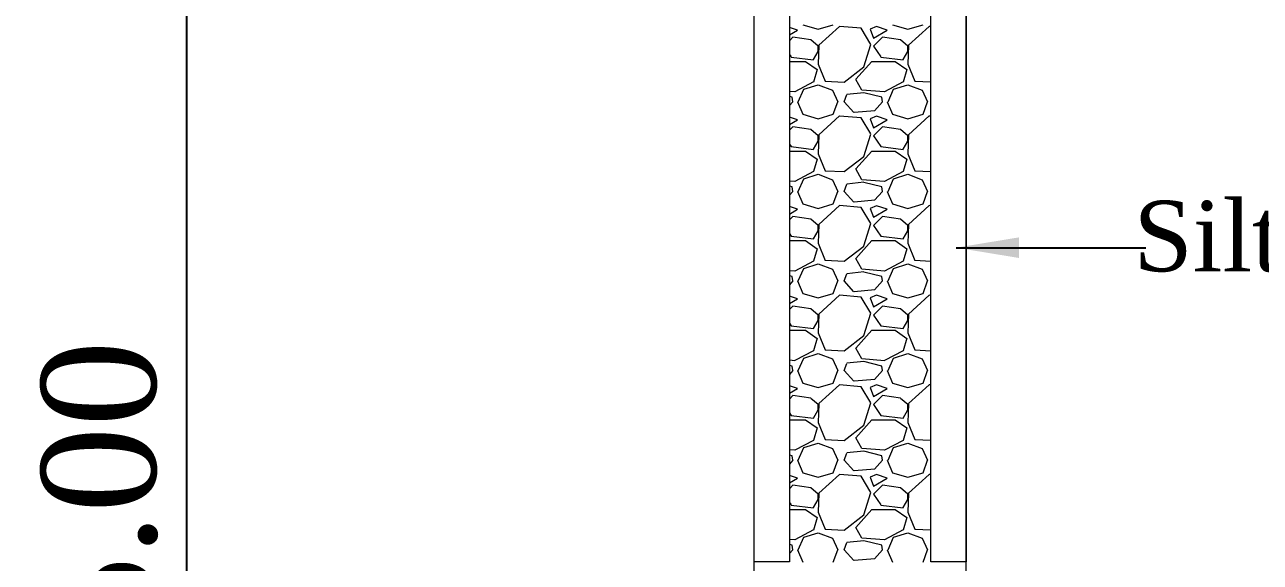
# Model space of a CAD drawing. Header units: metres. Extents: x -296 to -169, y -1394 to -1313.
# Drawn here: x -281.126 to -276.804, y -1387.091 to -1385.208 of the extents above; entities that cross this region are included whole.
import ezdxf

# ---------------------------------------------------------------- set-up
doc = ezdxf.new("R2010")
doc.units = ezdxf.units.M
doc.header["$MEASUREMENT"] = 0
doc.header["$PDMODE"] = 2
doc.styles.add('Arial', font='times.ttf', dxfattribs={"height": 9})
doc.styles.add('Arial-Bold', font='times.ttf')
doc.dimstyles.new('Dimension_Inner', dxfattribs={"dimtxt": 0.23, "dimasz": 0.17, "dimexe": 0.18, "dimexo": 0.0625, "dimgap": 0.1, "dimtad": 1, "dimzin": 0, "dimdsep": 46, "dimtxsty": 'Standard', "dimblk": 'ARCHTICK', "dimcen": 0.09, "dimdle": 0.115, "dimse1": 1, "dimse2": 1, "dimclrd": 8, "dimclre": 3, "dimclrt": 9, "dimadec": 0, "dimazin": 0, "dimtfac": 1, "dimtix": 1, "dimtofl": 0, "dimtmove": 1, "dimatfit": 0, "dimfxl": 0, "dimtolj": 1, "dimtzin": 0, "dimarcsym": 0})
doc.dimstyles.new('INNER', dxfattribs={"dimtxt": 0.21, "dimasz": 0.13, "dimexe": 0.18, "dimexo": 0.0625, "dimgap": 0.1, "dimtad": 1, "dimzin": 0, "dimdsep": 46, "dimtxsty": 'Standard', "dimblk": 'ARCHTICK', "dimcen": 0.09, "dimdle": 0.115, "dimse1": 1, "dimse2": 1, "dimclrd": 8, "dimclre": 3, "dimclrt": 1, "dimadec": 0, "dimazin": 0, "dimtfac": 1, "dimtix": 1, "dimtofl": 0, "dimtmove": 1, "dimatfit": 0, "dimfxl": 0, "dimtolj": 1, "dimtzin": 0, "dimarcsym": 0})

# ---------------------------------------------------------------- blocks, each defined once
blk = doc.blocks.new('_ArchTick')
at = {"color": 0, "lineweight": 0, "const_width": 0.15}
blk.add_lwpolyline([(-0.5, -0.5), (0.5, 0.5)], dxfattribs=at)
blk = doc.blocks.new('_OBLIQUE')
at = {"color": 0, "linetype": 'ByBlock'}
blk.add_line((-0.5, -0.5), (0.5, 0.5), dxfattribs=at)
blk = doc.blocks.new('*D100')
at = {"color": 7, "linetype": 'ByBlock', "lineweight": -3, "ltscale": 0.01}
blk.add_line((-280.5598, -1390.0461), (-280.5598, -1383.6385), dxfattribs=at)
at = {"layer": 'Defpoints', "color": 0, "linetype": 'ByBlock', "lineweight": -3, "ltscale": 0.01}
for p in [(-280.5735, -1383.7535), (-280.5598, -1383.7535), (-280.5735, -1389.9311)]:
    blk.add_point(p, dxfattribs=at)
at = {"color": 7, "linetype": 'ByBlock', "lineweight": -3, "ltscale": 0.01, "xscale": 0.33, "yscale": 0.33, "zscale": 0.33}
for p, rotation in [((-280.5598, -1383.7535), 90), ((-280.5598, -1389.9311), 270)]:
    blk.add_blockref('_OBLIQUE', p, dxfattribs=dict(at, rotation=rotation))
at = {"color": 7, "linetype": 'ByBlock', "lineweight": 18, "ltscale": 0.01, "insert": (-280.8638, -1386.8423), "char_height": 0.4, "attachment_point": 5, "rotation": 90, "style": 'Arial-Bold'}
blk.add_mtext('\\A1;5.00', dxfattribs=at)

msp = doc.modelspace()

# ---------------------------------------------------------------- linework, layer by layer
at = {"lineweight": 18, "ltscale": 0.2}
for p, q in [((-278.5749, -1389.9311), (-278.5749, -1384.9891)), ((-277.8336, -1389.9311), (-277.8336, -1384.9891)), ((-278.4235, -1385.2265), (-278.4514, -1385.2173)), ((-278.4514, -1385.2432), (-278.4236, -1385.2265)), ((-278.4047, -1385.2077), (-278.3514, -1385.2234)), ((-278.3514, -1385.2234), (-278.298, -1385.2077)), ((-278.2763, -1385.2137), (-278.3485, -1385.2796)), ((-278.2007, -1385.2202), (-278.276, -1385.2139)), ((-278.1662, -1385.2767), (-278.2007, -1385.2202)), ((-278.1474, -1385.214), (-278.1694, -1385.2234)), ((-278.1693, -1385.2234), (-278.1568, -1385.2548)), ((-278.1568, -1385.2548), (-278.1097, -1385.2265)), ((-278.1097, -1385.2265), (-278.1474, -1385.214)), ((-278.0909, -1385.2077), (-278.0375, -1385.2234)), ((-278.0376, -1385.2234), (-277.9842, -1385.2077)), ((-277.9625, -1385.2137), (-278.0347, -1385.2796)), ((-277.9572, -1385.2143), (-277.9622, -1385.2139)), ((-278.4392, -1385.2516), (-278.4514, -1385.2638)), ((-278.3765, -1385.261), (-278.4392, -1385.2516)), ((-278.3514, -1385.2831), (-278.3765, -1385.2611)), ((-278.3483, -1385.2799), (-278.3514, -1385.3458)), ((-278.3514, -1385.3019), (-278.3514, -1385.283)), ((-278.1913, -1385.3552), (-278.1662, -1385.2767)), ((-278.1254, -1385.2516), (-278.1568, -1385.283)), ((-278.1568, -1385.283), (-278.1317, -1385.3207)), ((-278.0626, -1385.261), (-278.1254, -1385.2516)), ((-278.0376, -1385.2831), (-278.0627, -1385.2611)), ((-278.0344, -1385.2799), (-278.0376, -1385.3458)), ((-278.0376, -1385.3019), (-278.0376, -1385.283)), ((-278.4514, -1385.3119), (-278.4455, -1385.3207)), ((-278.4456, -1385.321), (-278.3671, -1385.3305)), ((-278.3671, -1385.3301), (-278.3514, -1385.3019)), ((-278.1317, -1385.321), (-278.0533, -1385.3305)), ((-278.0533, -1385.3301), (-278.0376, -1385.3019)), ((-278.4514, -1385.3364), (-278.3953, -1385.3364)), ((-278.3953, -1385.3364), (-278.3545, -1385.3647)), ((-278.3545, -1385.3646), (-278.3671, -1385.4086)), ((-278.3514, -1385.3458), (-278.3263, -1385.4054)), ((-278.2604, -1385.4086), (-278.1913, -1385.3552)), ((-278.2196, -1385.3991), (-278.1631, -1385.3364)), ((-278.1631, -1385.3364), (-278.0815, -1385.3364)), ((-278.0815, -1385.3364), (-278.0407, -1385.3647)), ((-278.0407, -1385.3646), (-278.0532, -1385.4086)), ((-278.0376, -1385.3458), (-278.0125, -1385.4054)), ((-278.3672, -1385.4083), (-278.4331, -1385.4428)), ((-278.3263, -1385.4053), (-278.2604, -1385.4085)), ((-278.1977, -1385.4368), (-278.2196, -1385.3992)), ((-278.0534, -1385.4083), (-278.1193, -1385.4428)), ((-278.0125, -1385.4053), (-277.9572, -1385.408)), ((-278.433, -1385.4431), (-278.4514, -1385.4417)), ((-278.4424, -1385.4619), (-278.4514, -1385.4597)), ((-278.4204, -1385.4776), (-278.4016, -1385.4337)), ((-278.4016, -1385.4337), (-278.3514, -1385.418)), ((-278.3514, -1385.4179), (-278.3012, -1385.4368)), ((-278.3011, -1385.4368), (-278.2823, -1385.4776)), ((-278.2604, -1385.4776), (-278.251, -1385.4525)), ((-278.1913, -1385.446), (-278.251, -1385.4523)), ((-278.1192, -1385.4431), (-278.1976, -1385.4369)), ((-278.1286, -1385.4619), (-278.1913, -1385.4462)), ((-278.1066, -1385.4776), (-278.0878, -1385.4337)), ((-278.0878, -1385.4337), (-278.0376, -1385.418)), ((-278.0375, -1385.4179), (-277.9873, -1385.4368)), ((-277.9873, -1385.4368), (-277.9685, -1385.4776)), ((-278.4392, -1385.4776), (-278.4514, -1385.4911)), ((-278.4392, -1385.4776), (-278.4424, -1385.4619)), ((-278.4236, -1385.4776), (-278.4047, -1385.5215)), ((-278.298, -1385.5215), (-278.2823, -1385.4776)), ((-278.2258, -1385.5153), (-278.2603, -1385.4776)), ((-278.1254, -1385.4776), (-278.1536, -1385.509)), ((-278.1254, -1385.4776), (-278.1286, -1385.4619)), ((-278.1098, -1385.4776), (-278.0909, -1385.5215)), ((-277.9842, -1385.5215), (-277.9685, -1385.4776)), ((-278.4235, -1385.5404), (-278.4514, -1385.5311)), ((-278.4514, -1385.557), (-278.4236, -1385.5404)), ((-278.4047, -1385.5215), (-278.3514, -1385.5372)), ((-278.3514, -1385.5372), (-278.298, -1385.5215)), ((-278.2763, -1385.5275), (-278.3485, -1385.5934)), ((-278.2007, -1385.534), (-278.276, -1385.5277)), ((-278.1531, -1385.509), (-278.2252, -1385.5152)), ((-278.1662, -1385.5905), (-278.2007, -1385.534)), ((-278.1474, -1385.5278), (-278.1694, -1385.5372)), ((-278.1693, -1385.5372), (-278.1568, -1385.5686)), ((-278.1568, -1385.5686), (-278.1097, -1385.5404)), ((-278.1097, -1385.5404), (-278.1474, -1385.5278)), ((-278.0909, -1385.5215), (-278.0375, -1385.5372)), ((-278.0376, -1385.5372), (-277.9842, -1385.5215)), ((-277.9625, -1385.5275), (-278.0347, -1385.5934)), ((-277.9572, -1385.5281), (-277.9622, -1385.5277)), ((-278.4392, -1385.5655), (-278.4514, -1385.5776)), ((-278.3765, -1385.5748), (-278.4392, -1385.5654)), ((-278.3514, -1385.5969), (-278.3765, -1385.5749)), ((-278.1254, -1385.5655), (-278.1568, -1385.5968)), ((-278.0626, -1385.5748), (-278.1254, -1385.5654)), ((-278.0376, -1385.5969), (-278.0627, -1385.5749)), ((-278.4514, -1385.6257), (-278.4455, -1385.6345)), ((-278.3671, -1385.6439), (-278.3514, -1385.6157)), ((-278.3483, -1385.5937), (-278.3514, -1385.6596)), ((-278.3514, -1385.6157), (-278.3514, -1385.5968)), ((-278.1913, -1385.669), (-278.1662, -1385.5906)), ((-278.1568, -1385.5968), (-278.1317, -1385.6345)), ((-278.0533, -1385.6439), (-278.0376, -1385.6157)), ((-278.0344, -1385.5937), (-278.0376, -1385.6596)), ((-278.0376, -1385.6157), (-278.0376, -1385.5968)), ((-278.4514, -1385.6502), (-278.3953, -1385.6502)), ((-278.4456, -1385.6349), (-278.3671, -1385.6443)), ((-278.3953, -1385.6503), (-278.3545, -1385.6785)), ((-278.3514, -1385.6596), (-278.3263, -1385.7192)), ((-278.2604, -1385.7224), (-278.1913, -1385.669)), ((-278.2196, -1385.713), (-278.1631, -1385.6502)), ((-278.1631, -1385.6502), (-278.0815, -1385.6502)), ((-278.1317, -1385.6349), (-278.0533, -1385.6443)), ((-278.0815, -1385.6503), (-278.0407, -1385.6785)), ((-278.0376, -1385.6596), (-278.0125, -1385.7192)), ((-278.3545, -1385.6784), (-278.3671, -1385.7224)), ((-278.1977, -1385.7507), (-278.2196, -1385.713)), ((-278.0407, -1385.6784), (-278.0532, -1385.7224)), ((-278.433, -1385.757), (-278.4514, -1385.7555)), ((-278.3672, -1385.7221), (-278.4331, -1385.7567)), ((-278.4204, -1385.7914), (-278.4016, -1385.7475)), ((-278.4016, -1385.7475), (-278.3514, -1385.7318)), ((-278.3514, -1385.7317), (-278.3012, -1385.7506)), ((-278.3263, -1385.7191), (-278.2604, -1385.7223)), ((-278.3011, -1385.7506), (-278.2823, -1385.7914)), ((-278.1913, -1385.7598), (-278.251, -1385.7661)), ((-278.1192, -1385.757), (-278.1976, -1385.7507)), ((-278.1286, -1385.7757), (-278.1913, -1385.76)), ((-278.0534, -1385.7221), (-278.1193, -1385.7567)), ((-278.1066, -1385.7914), (-278.0878, -1385.7475)), ((-278.0878, -1385.7475), (-278.0376, -1385.7318)), ((-278.0375, -1385.7317), (-277.9873, -1385.7506)), ((-278.0125, -1385.7191), (-277.9572, -1385.7218)), ((-277.9873, -1385.7506), (-277.9685, -1385.7914)), ((-278.4424, -1385.7757), (-278.4514, -1385.7735)), ((-278.4392, -1385.7914), (-278.4514, -1385.8049)), ((-278.4392, -1385.7914), (-278.4424, -1385.7757)), ((-278.4236, -1385.7914), (-278.4047, -1385.8354)), ((-278.298, -1385.8353), (-278.2823, -1385.7914)), ((-278.2604, -1385.7914), (-278.251, -1385.7663)), ((-278.2258, -1385.8291), (-278.2603, -1385.7914)), ((-278.1254, -1385.7914), (-278.1536, -1385.8228)), ((-278.1254, -1385.7914), (-278.1286, -1385.7757)), ((-278.1098, -1385.7914), (-278.0909, -1385.8354)), ((-277.9842, -1385.8353), (-277.9685, -1385.7914)), ((-278.4235, -1385.8542), (-278.4514, -1385.8449)), ((-278.4047, -1385.8354), (-278.3514, -1385.8511)), ((-278.3514, -1385.8511), (-278.298, -1385.8354)), ((-278.2763, -1385.8413), (-278.3485, -1385.9072)), ((-278.2007, -1385.8478), (-278.276, -1385.8415)), ((-278.1531, -1385.8228), (-278.2252, -1385.8291)), ((-278.1662, -1385.9044), (-278.2007, -1385.8479)), ((-278.1474, -1385.8417), (-278.1694, -1385.8511)), ((-278.1097, -1385.8542), (-278.1474, -1385.8416)), ((-278.0909, -1385.8354), (-278.0375, -1385.8511)), ((-278.0376, -1385.8511), (-277.9842, -1385.8354)), ((-277.9625, -1385.8413), (-278.0347, -1385.9072)), ((-277.9572, -1385.842), (-277.9622, -1385.8415)), ((-278.4514, -1385.8709), (-278.4236, -1385.8542)), ((-278.4392, -1385.8793), (-278.4514, -1385.8914)), ((-278.3765, -1385.8887), (-278.4392, -1385.8793)), ((-278.3514, -1385.9107), (-278.3765, -1385.8887)), ((-278.1693, -1385.851), (-278.1568, -1385.8824)), ((-278.1568, -1385.8824), (-278.1097, -1385.8542)), ((-278.1254, -1385.8793), (-278.1568, -1385.9107)), ((-278.0626, -1385.8887), (-278.1254, -1385.8793)), ((-278.0376, -1385.9107), (-278.0627, -1385.8887)), ((-278.3671, -1385.9577), (-278.3514, -1385.9295)), ((-278.3483, -1385.9075), (-278.3514, -1385.9734)), ((-278.3514, -1385.9295), (-278.3514, -1385.9107)), ((-278.1913, -1385.9828), (-278.1662, -1385.9044)), ((-278.1568, -1385.9107), (-278.1317, -1385.9483)), ((-278.0533, -1385.9577), (-278.0376, -1385.9295)), ((-278.0344, -1385.9075), (-278.0376, -1385.9734)), ((-278.0376, -1385.9295), (-278.0376, -1385.9107)), ((-278.4514, -1385.9396), (-278.4455, -1385.9483)), ((-278.4514, -1385.964), (-278.3953, -1385.964)), ((-278.4456, -1385.9487), (-278.3671, -1385.9581)), ((-278.3953, -1385.9641), (-278.3545, -1385.9923)), ((-278.3514, -1385.9734), (-278.3263, -1386.0331)), ((-278.2196, -1386.0268), (-278.1631, -1385.964)), ((-278.1631, -1385.964), (-278.0815, -1385.964)), ((-278.1317, -1385.9487), (-278.0533, -1385.9581)), ((-278.0815, -1385.9641), (-278.0407, -1385.9923)), ((-278.0376, -1385.9734), (-278.0125, -1386.0331)), ((-278.3545, -1385.9923), (-278.3671, -1386.0362)), ((-278.2604, -1386.0362), (-278.1913, -1385.9829)), ((-278.0407, -1385.9923), (-278.0532, -1386.0362)), ((-278.3672, -1386.036), (-278.4331, -1386.0705)), ((-278.4204, -1386.1052), (-278.4016, -1386.0613)), ((-278.4016, -1386.0613), (-278.3514, -1386.0456)), ((-278.3514, -1386.0456), (-278.3012, -1386.0644)), ((-278.3263, -1386.033), (-278.2604, -1386.0361)), ((-278.3011, -1386.0645), (-278.2823, -1386.1053)), ((-278.1977, -1386.0645), (-278.2196, -1386.0268)), ((-278.1192, -1386.0708), (-278.1976, -1386.0645)), ((-278.0534, -1386.036), (-278.1193, -1386.0705)), ((-278.1066, -1386.1052), (-278.0878, -1386.0613)), ((-278.0878, -1386.0613), (-278.0376, -1386.0456)), ((-278.0375, -1386.0456), (-277.9873, -1386.0644)), ((-278.0125, -1386.033), (-277.9572, -1386.0356)), ((-277.9873, -1386.0645), (-277.9685, -1386.1053)), ((-278.433, -1386.0708), (-278.4514, -1386.0693)), ((-278.4424, -1386.0895), (-278.4514, -1386.0873)), ((-278.4392, -1386.1053), (-278.4514, -1386.1187)), ((-278.4392, -1386.1052), (-278.4424, -1386.0895)), ((-278.4236, -1386.1052), (-278.4047, -1386.1492)), ((-278.298, -1386.1492), (-278.2823, -1386.1052)), ((-278.2604, -1386.1052), (-278.251, -1386.0801)), ((-278.2258, -1386.1429), (-278.2603, -1386.1052)), ((-278.1913, -1386.0736), (-278.251, -1386.0799)), ((-278.1286, -1386.0895), (-278.1913, -1386.0739)), ((-278.1254, -1386.1053), (-278.1536, -1386.1366)), ((-278.1254, -1386.1052), (-278.1286, -1386.0895)), ((-278.1098, -1386.1052), (-278.0909, -1386.1492)), ((-277.9842, -1386.1492), (-277.9685, -1386.1052)), ((-278.4047, -1386.1492), (-278.3514, -1386.1649)), ((-278.3514, -1386.1649), (-278.298, -1386.1492)), ((-278.1531, -1386.1366), (-278.2252, -1386.1429)), ((-278.0909, -1386.1492), (-278.0375, -1386.1649)), ((-278.0376, -1386.1649), (-277.9842, -1386.1492)), ((-278.4235, -1386.168), (-278.4514, -1386.1587)), ((-278.4514, -1386.1847), (-278.4236, -1386.168)), ((-278.4392, -1386.1931), (-278.4514, -1386.2052)), ((-278.3765, -1386.2025), (-278.4392, -1386.1931)), ((-278.2763, -1386.1552), (-278.3485, -1386.2211)), ((-278.2007, -1386.1616), (-278.276, -1386.1554)), ((-278.1662, -1386.2182), (-278.2007, -1386.1617)), ((-278.1474, -1386.1555), (-278.1694, -1386.1649)), ((-278.1693, -1386.1649), (-278.1568, -1386.1962)), ((-278.1568, -1386.1962), (-278.1097, -1386.168)), ((-278.1254, -1386.1931), (-278.1568, -1386.2245)), ((-278.1097, -1386.168), (-278.1474, -1386.1554)), ((-278.0626, -1386.2025), (-278.1254, -1386.1931)), ((-277.9625, -1386.1552), (-278.0347, -1386.2211)), ((-277.9572, -1386.1558), (-277.9622, -1386.1554)), ((-278.3514, -1386.2245), (-278.3765, -1386.2026)), ((-278.3483, -1386.2213), (-278.3514, -1386.2873)), ((-278.3514, -1386.2433), (-278.3514, -1386.2245)), ((-278.1913, -1386.2967), (-278.1662, -1386.2182)), ((-278.1568, -1386.2245), (-278.1317, -1386.2621)), ((-278.0376, -1386.2245), (-278.0627, -1386.2026)), ((-278.0344, -1386.2213), (-278.0376, -1386.2873)), ((-278.0376, -1386.2433), (-278.0376, -1386.2245)), ((-278.4514, -1386.2534), (-278.4455, -1386.2621)), ((-278.4514, -1386.2778), (-278.3953, -1386.2778)), ((-278.4456, -1386.2625), (-278.3671, -1386.2719)), ((-278.3953, -1386.2779), (-278.3545, -1386.3062)), ((-278.3671, -1386.2716), (-278.3514, -1386.2433)), ((-278.2196, -1386.3406), (-278.1631, -1386.2778)), ((-278.1631, -1386.2778), (-278.0815, -1386.2778)), ((-278.1317, -1386.2625), (-278.0533, -1386.2719)), ((-278.0815, -1386.2779), (-278.0407, -1386.3062)), ((-278.0533, -1386.2716), (-278.0376, -1386.2433)), ((-278.3545, -1386.3061), (-278.3671, -1386.35)), ((-278.3514, -1386.2873), (-278.3263, -1386.3469)), ((-278.2604, -1386.35), (-278.1913, -1386.2967)), ((-278.0407, -1386.3061), (-278.0532, -1386.35)), ((-278.0376, -1386.2873), (-278.0125, -1386.3469)), ((-278.3672, -1386.3498), (-278.4331, -1386.3843)), ((-278.4016, -1386.3751), (-278.3514, -1386.3595)), ((-278.3514, -1386.3594), (-278.3012, -1386.3782)), ((-278.3263, -1386.3468), (-278.2604, -1386.3499)), ((-278.1977, -1386.3783), (-278.2196, -1386.3406)), ((-278.0534, -1386.3498), (-278.1193, -1386.3843)), ((-278.0878, -1386.3751), (-278.0376, -1386.3595)), ((-278.0375, -1386.3594), (-277.9873, -1386.3782)), ((-278.0125, -1386.3468), (-277.9572, -1386.3494)), ((-278.433, -1386.3846), (-278.4514, -1386.3831)), ((-278.4424, -1386.4034), (-278.4514, -1386.4011)), ((-278.4392, -1386.4191), (-278.4424, -1386.4034)), ((-278.4204, -1386.4191), (-278.4016, -1386.3751)), ((-278.3011, -1386.3783), (-278.2823, -1386.4191)), ((-278.2604, -1386.4191), (-278.251, -1386.394)), ((-278.1913, -1386.3875), (-278.251, -1386.3937)), ((-278.1192, -1386.3846), (-278.1976, -1386.3783)), ((-278.1286, -1386.4034), (-278.1913, -1386.3877)), ((-278.1254, -1386.4191), (-278.1286, -1386.4034)), ((-278.1066, -1386.4191), (-278.0878, -1386.3751)), ((-277.9873, -1386.3783), (-277.9685, -1386.4191)), ((-278.4392, -1386.4191), (-278.4514, -1386.4326)), ((-278.4236, -1386.4191), (-278.4047, -1386.463)), ((-278.298, -1386.463), (-278.2823, -1386.4191)), ((-278.2258, -1386.4567), (-278.2603, -1386.4191)), ((-278.1531, -1386.4504), (-278.2252, -1386.4567)), ((-278.1254, -1386.4191), (-278.1536, -1386.4505)), ((-278.1098, -1386.4191), (-278.0909, -1386.463)), ((-277.9842, -1386.463), (-277.9685, -1386.4191)), ((-278.4235, -1386.4818), (-278.4514, -1386.4725)), ((-278.4514, -1386.4985), (-278.4236, -1386.4818)), ((-278.4047, -1386.463), (-278.3514, -1386.4787)), ((-278.3514, -1386.4787), (-278.298, -1386.463)), ((-278.2763, -1386.469), (-278.3485, -1386.5349)), ((-278.2007, -1386.4755), (-278.276, -1386.4692)), ((-278.1662, -1386.532), (-278.2007, -1386.4755)), ((-278.1474, -1386.4693), (-278.1694, -1386.4787)), ((-278.1693, -1386.4787), (-278.1568, -1386.5101)), ((-278.1568, -1386.5101), (-278.1097, -1386.4818)), ((-278.1097, -1386.4818), (-278.1474, -1386.4693)), ((-278.0909, -1386.463), (-278.0375, -1386.4787)), ((-278.0376, -1386.4787), (-277.9842, -1386.463)), ((-277.9625, -1386.469), (-278.0347, -1386.5349)), ((-277.9572, -1386.4696), (-277.9622, -1386.4692)), ((-278.4392, -1386.5069), (-278.4514, -1386.519)), ((-278.3765, -1386.5163), (-278.4392, -1386.5069)), ((-278.3514, -1386.5383), (-278.3765, -1386.5164)), ((-278.3483, -1386.5352), (-278.3514, -1386.6011)), ((-278.3514, -1386.5571), (-278.3514, -1386.5383)), ((-278.1913, -1386.6105), (-278.1662, -1386.532)), ((-278.1254, -1386.5069), (-278.1568, -1386.5383)), ((-278.1568, -1386.5383), (-278.1317, -1386.576)), ((-278.0626, -1386.5163), (-278.1254, -1386.5069)), ((-278.0376, -1386.5383), (-278.0627, -1386.5164)), ((-278.0344, -1386.5352), (-278.0376, -1386.6011)), ((-278.0376, -1386.5571), (-278.0376, -1386.5383)), ((-278.4514, -1386.5672), (-278.4455, -1386.576)), ((-278.4456, -1386.5763), (-278.3671, -1386.5857)), ((-278.3671, -1386.5854), (-278.3514, -1386.5571)), ((-278.1317, -1386.5763), (-278.0533, -1386.5857)), ((-278.0533, -1386.5854), (-278.0376, -1386.5571)), ((-278.4514, -1386.5917), (-278.3953, -1386.5917)), ((-278.3953, -1386.5917), (-278.3545, -1386.62)), ((-278.3545, -1386.6199), (-278.3671, -1386.6638)), ((-278.3514, -1386.6011), (-278.3263, -1386.6607)), ((-278.2604, -1386.6638), (-278.1913, -1386.6105)), ((-278.2196, -1386.6544), (-278.1631, -1386.5917)), ((-278.1631, -1386.5917), (-278.0815, -1386.5917)), ((-278.0815, -1386.5917), (-278.0407, -1386.62)), ((-278.0407, -1386.6199), (-278.0532, -1386.6638)), ((-278.0376, -1386.6011), (-278.0125, -1386.6607)), ((-278.3672, -1386.6636), (-278.4331, -1386.6981)), ((-278.3263, -1386.6606), (-278.2604, -1386.6637)), ((-278.1977, -1386.6921), (-278.2196, -1386.6545)), ((-278.0534, -1386.6636), (-278.1193, -1386.6981)), ((-278.0125, -1386.6606), (-277.9572, -1386.6632)), ((-278.433, -1386.6984), (-278.4514, -1386.697)), ((-278.4204, -1386.7329), (-278.4016, -1386.6889)), ((-278.4016, -1386.689), (-278.3514, -1386.6733)), ((-278.3514, -1386.6732), (-278.3012, -1386.692)), ((-278.3011, -1386.6921), (-278.2823, -1386.7329)), ((-278.2604, -1386.7329), (-278.251, -1386.7078)), ((-278.1913, -1386.7013), (-278.251, -1386.7076)), ((-278.1192, -1386.6984), (-278.1976, -1386.6922)), ((-278.1286, -1386.7172), (-278.1913, -1386.7015)), ((-278.1066, -1386.7329), (-278.0878, -1386.6889)), ((-278.0878, -1386.689), (-278.0376, -1386.6733)), ((-278.0375, -1386.6732), (-277.9873, -1386.692)), ((-277.9873, -1386.6921), (-277.9685, -1386.7329)), ((-278.4424, -1386.7172), (-278.4514, -1386.7149)), ((-278.4392, -1386.7329), (-278.4514, -1386.7464)), ((-278.4392, -1386.7329), (-278.4424, -1386.7172)), ((-278.4236, -1386.7329), (-278.4047, -1386.7768)), ((-278.298, -1386.7768), (-278.2823, -1386.7329)), ((-278.2258, -1386.7705), (-278.2603, -1386.7329)), ((-278.1254, -1386.7329), (-278.1536, -1386.7643)), ((-278.1254, -1386.7329), (-278.1286, -1386.7172)), ((-278.1098, -1386.7329), (-278.0909, -1386.7768)), ((-277.9842, -1386.7768), (-277.9685, -1386.7329)), ((-278.4235, -1386.7956), (-278.4514, -1386.7864)), ((-278.4514, -1386.8123), (-278.4236, -1386.7956)), ((-278.4047, -1386.7768), (-278.3514, -1386.7925)), ((-278.3514, -1386.7925), (-278.298, -1386.7768)), ((-278.2763, -1386.7828), (-278.3485, -1386.8487)), ((-278.2007, -1386.7893), (-278.276, -1386.783)), ((-278.1531, -1386.7642), (-278.2252, -1386.7705)), ((-278.1662, -1386.8458), (-278.2007, -1386.7893)), ((-278.1474, -1386.7831), (-278.1694, -1386.7925)), ((-278.1693, -1386.7925), (-278.1568, -1386.8239)), ((-278.1568, -1386.8239), (-278.1097, -1386.7956)), ((-278.1097, -1386.7956), (-278.1474, -1386.7831)), ((-278.0909, -1386.7768), (-278.0375, -1386.7925)), ((-278.0376, -1386.7925), (-277.9842, -1386.7768)), ((-277.9625, -1386.7828), (-278.0347, -1386.8487)), ((-277.9572, -1386.7834), (-277.9622, -1386.783)), ((-278.4392, -1386.8207), (-278.4514, -1386.8329)), ((-278.3765, -1386.8301), (-278.4392, -1386.8207)), ((-278.3514, -1386.8522), (-278.3765, -1386.8302)), ((-278.1254, -1386.8207), (-278.1568, -1386.8521)), ((-278.0626, -1386.8301), (-278.1254, -1386.8207)), ((-278.0376, -1386.8522), (-278.0627, -1386.8302)), ((-278.4514, -1386.881), (-278.4455, -1386.8898)), ((-278.3671, -1386.8992), (-278.3514, -1386.871)), ((-278.3483, -1386.849), (-278.3514, -1386.9149)), ((-278.3514, -1386.871), (-278.3514, -1386.8521)), ((-278.1913, -1386.9243), (-278.1662, -1386.8459)), ((-278.1568, -1386.8521), (-278.1317, -1386.8898)), ((-278.0533, -1386.8992), (-278.0376, -1386.871)), ((-278.0344, -1386.849), (-278.0376, -1386.9149)), ((-278.0376, -1386.871), (-278.0376, -1386.8521)), ((-278.4514, -1386.9055), (-278.3953, -1386.9055)), ((-278.4456, -1386.8902), (-278.3671, -1386.8996)), ((-278.3953, -1386.9056), (-278.3545, -1386.9338)), ((-278.3514, -1386.9149), (-278.3263, -1386.9745)), ((-278.2604, -1386.9777), (-278.1913, -1386.9243)), ((-278.2196, -1386.9682), (-278.1631, -1386.9055)), ((-278.1631, -1386.9055), (-278.0815, -1386.9055)), ((-278.1317, -1386.8902), (-278.0533, -1386.8996)), ((-278.0815, -1386.9056), (-278.0407, -1386.9338)), ((-278.0376, -1386.9149), (-278.0125, -1386.9745)), ((-278.3545, -1386.9337), (-278.3671, -1386.9777)), ((-278.1977, -1387.0059), (-278.2196, -1386.9683)), ((-278.0407, -1386.9337), (-278.0532, -1386.9777)), ((-278.433, -1387.0123), (-278.4514, -1387.0108)), ((-278.3672, -1386.9774), (-278.4331, -1387.012)), ((-278.4204, -1387.0467), (-278.4016, -1387.0028)), ((-278.4016, -1387.0028), (-278.3514, -1386.9871)), ((-278.3514, -1386.987), (-278.3012, -1387.0059)), ((-278.3263, -1386.9744), (-278.2604, -1386.9776)), ((-278.3011, -1387.0059), (-278.2823, -1387.0467)), ((-278.1913, -1387.0151), (-278.251, -1387.0214)), ((-278.1192, -1387.0123), (-278.1976, -1387.006)), ((-278.1286, -1387.031), (-278.1913, -1387.0153)), ((-278.0534, -1386.9774), (-278.1193, -1387.012)), ((-278.1066, -1387.0467), (-278.0878, -1387.0028)), ((-278.0878, -1387.0028), (-278.0376, -1386.9871)), ((-278.0375, -1386.987), (-277.9873, -1387.0059)), ((-278.0125, -1386.9744), (-277.9572, -1386.9771)), ((-277.9873, -1387.0059), (-277.9685, -1387.0467)), ((-278.4424, -1387.031), (-278.4514, -1387.0288)), ((-278.4392, -1387.0467), (-278.4514, -1387.0602)), ((-278.4392, -1387.0467), (-278.4424, -1387.031)), ((-278.4236, -1387.0467), (-278.4047, -1387.0906)), ((-278.298, -1387.0906), (-278.2823, -1387.0467)), ((-278.2604, -1387.0467), (-278.251, -1387.0216)), ((-278.2258, -1387.0844), (-278.2603, -1387.0467)), ((-278.1254, -1387.0467), (-278.1536, -1387.0781)), ((-278.1254, -1387.0467), (-278.1286, -1387.031)), ((-278.1098, -1387.0467), (-278.0909, -1387.0906)), ((-277.9842, -1387.0906), (-277.9685, -1387.0467)), ((-278.1531, -1387.0781), (-278.2252, -1387.0843))]:
    msp.add_line(p, q, dxfattribs=at)
for points in [[(-278.5749, -1384.8655), (-278.5749, -1384.6184), (-278.4514, -1384.6184), (-278.4514, -1387.0894), (-278.5749, -1387.0894)], [(-277.9572, -1384.8655), (-277.9572, -1384.6184), (-277.8336, -1384.6184), (-277.8336, -1387.0894), (-277.9572, -1387.0894)]]:
    msp.add_lwpolyline(points, close=True, dxfattribs=at)

# ---------------------------------------------------------------- texts
at = {"lineweight": 18, "style": 'Arial'}
msp.add_text('Silt Arrester', height=0.247104, dxfattribs=at).set_placement((-277.248, -1386.0713))

# ---------------------------------------------------------------- dimensions: what is measured, and where the dimension line sits
at = {"linetype": 'ByBlock', "lineweight": 18, "ltscale": 0.01}
dim = msp.add_linear_dim(base=(-280.5598, -1383.7535), p1=(-280.5735, -1389.9311), p2=(-280.5735, -1383.7535), angle=90, text='5.00', dimstyle='Dimension_Inner', override={"dimtxt": 0.4, "dimasz": 0.33, "dimpost": '\\X', "dimtxsty": 'Arial-Bold', "dimblk1": 'OBLIQUE', "dimblk2": 'OBLIQUE', "dimsah": 1, "dimclrd": 7, "dimclrt": 7, "dimlwd": 65533}, dxfattribs=at)
dim.commit()
dim.dimension.update_dxf_attribs({"geometry": '*D100', "text_midpoint": (-280.8638, -1386.8423)})

# ---------------------------------------------------------------- leaders
at = {"lineweight": 18, "ltscale": 0.2}
msp.add_leader([(-277.868, -1385.9887), (-277.2051, -1385.9887)], dimstyle='INNER', override={"dimasz": 0.22, "dimtad": 0, "dimclrd": 7, "dimfxl": 12, "dimfxlon": 1, "dimarcsym": 1}, dxfattribs=at)

doc.saveas('drawing.dxf')
